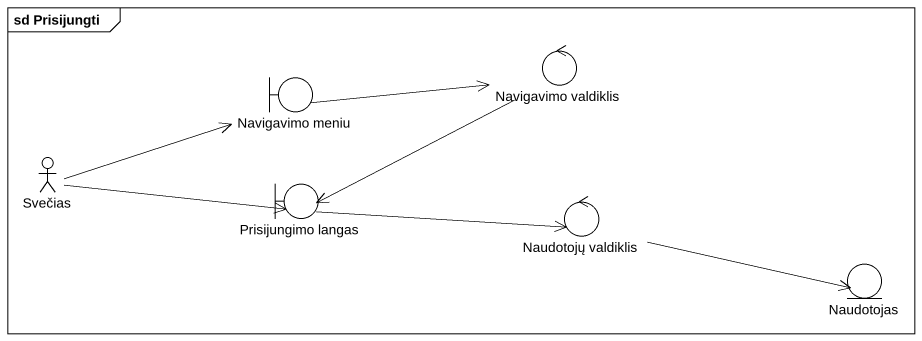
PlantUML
@startuml
mainframe sd Prisijungti
control "Navigavimo valdiklis" as Navigavimo_valdiklis
boundary "Navigavimo meniu" as Navigavimo_meniu
actor Svečias
boundary "Prisijungimo langas" as Prisijungimo_langas
control "Naudotojų valdiklis" as Naudotojų_valdiklis
entity Naudotojas
Navigavimo_valdiklis -left-> Prisijungimo_langas
Navigavimo_meniu -right-> Navigavimo_valdiklis
Svečias -right-> Navigavimo_meniu
Svečias -right-> Prisijungimo_langas
Prisijungimo_langas -right-> Naudotojų_valdiklis
Naudotojų_valdiklis -right-> Naudotojas
@enduml
